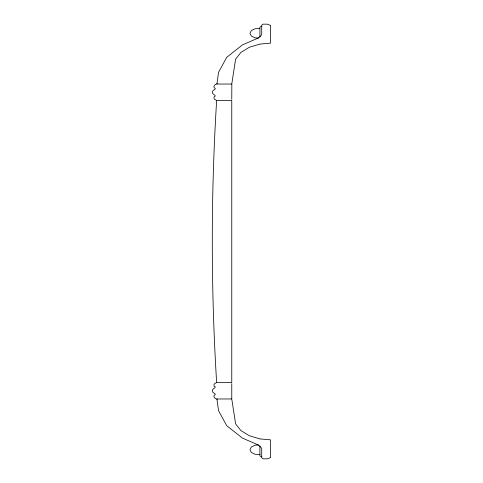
<?xml version="1.0" encoding="UTF-8"?>
<svg xmlns="http://www.w3.org/2000/svg" width="483" height="483" viewBox="0 0 483 483"><rect width="100%" height="100%" fill="white"/><g stroke="black" fill="none" stroke-linecap="round" stroke-linejoin="round"><path stroke-width="0.72" d="M270.148 25.231L267.099 24.15L262.951 24.174L261.72 25.213L261.72 34.474L260.548 36.153L258.139 38.085L242.484 44.877L226.726 57.284L218.551 72.305L217.072 82.883L217.386 83.354L214.663 85.105L213.933 86.228L214.12 87.677C217.881 89.005 211.796 89.796 212.49 92.247C211.796 94.692 217.881 95.489 214.12 96.811L213.933 98.26L214.663 99.383L216.638 100.458C210.848 194.347 210.848 288.653 216.638 382.542L214.663 383.617L213.933 384.74L214.12 386.189C217.881 387.511 211.796 388.308 212.49 390.753C211.796 393.204 217.881 393.995 214.12 395.323L213.933 396.772L214.663 397.895L217.386 399.646L217.072 400.117L218.551 410.695L226.726 425.716L242.484 438.123L258.139 444.915L260.548 446.847L261.72 448.526L261.72 457.787L262.951 458.826L267.099 458.85L270.148 457.769M231.768 99.383L231.84 83.571M231.937 82.955L235.619 59.101L240.902 52.424L249.306 47.274L259.782 44.146M261.834 26.112L259.914 27.072L259.914 37.119M260.047 44.068L270.51 43.162L270.51 25.364M259.914 28.491L255.102 28.745L251.353 30.55L249.94 33.291L251.353 36.032L255.102 37.831L258.544 38.012M258.544 445.012L255.102 445.193L251.353 446.998L249.94 449.739L251.353 452.48L255.102 454.28L259.914 454.533M216.638 84.03L231.768 84.03M216.638 100.458L231.768 100.458L231.768 382.542L216.638 382.542M216.638 398.97L231.768 398.97L231.84 399.429M260.047 438.932L270.51 439.838L270.51 457.636M261.834 456.912L259.914 455.958L259.914 445.906M259.782 438.854L249.306 435.726L240.902 430.576L235.619 423.899L231.937 400.045M231.768 383.617L231.768 398.97"/></g></svg>
